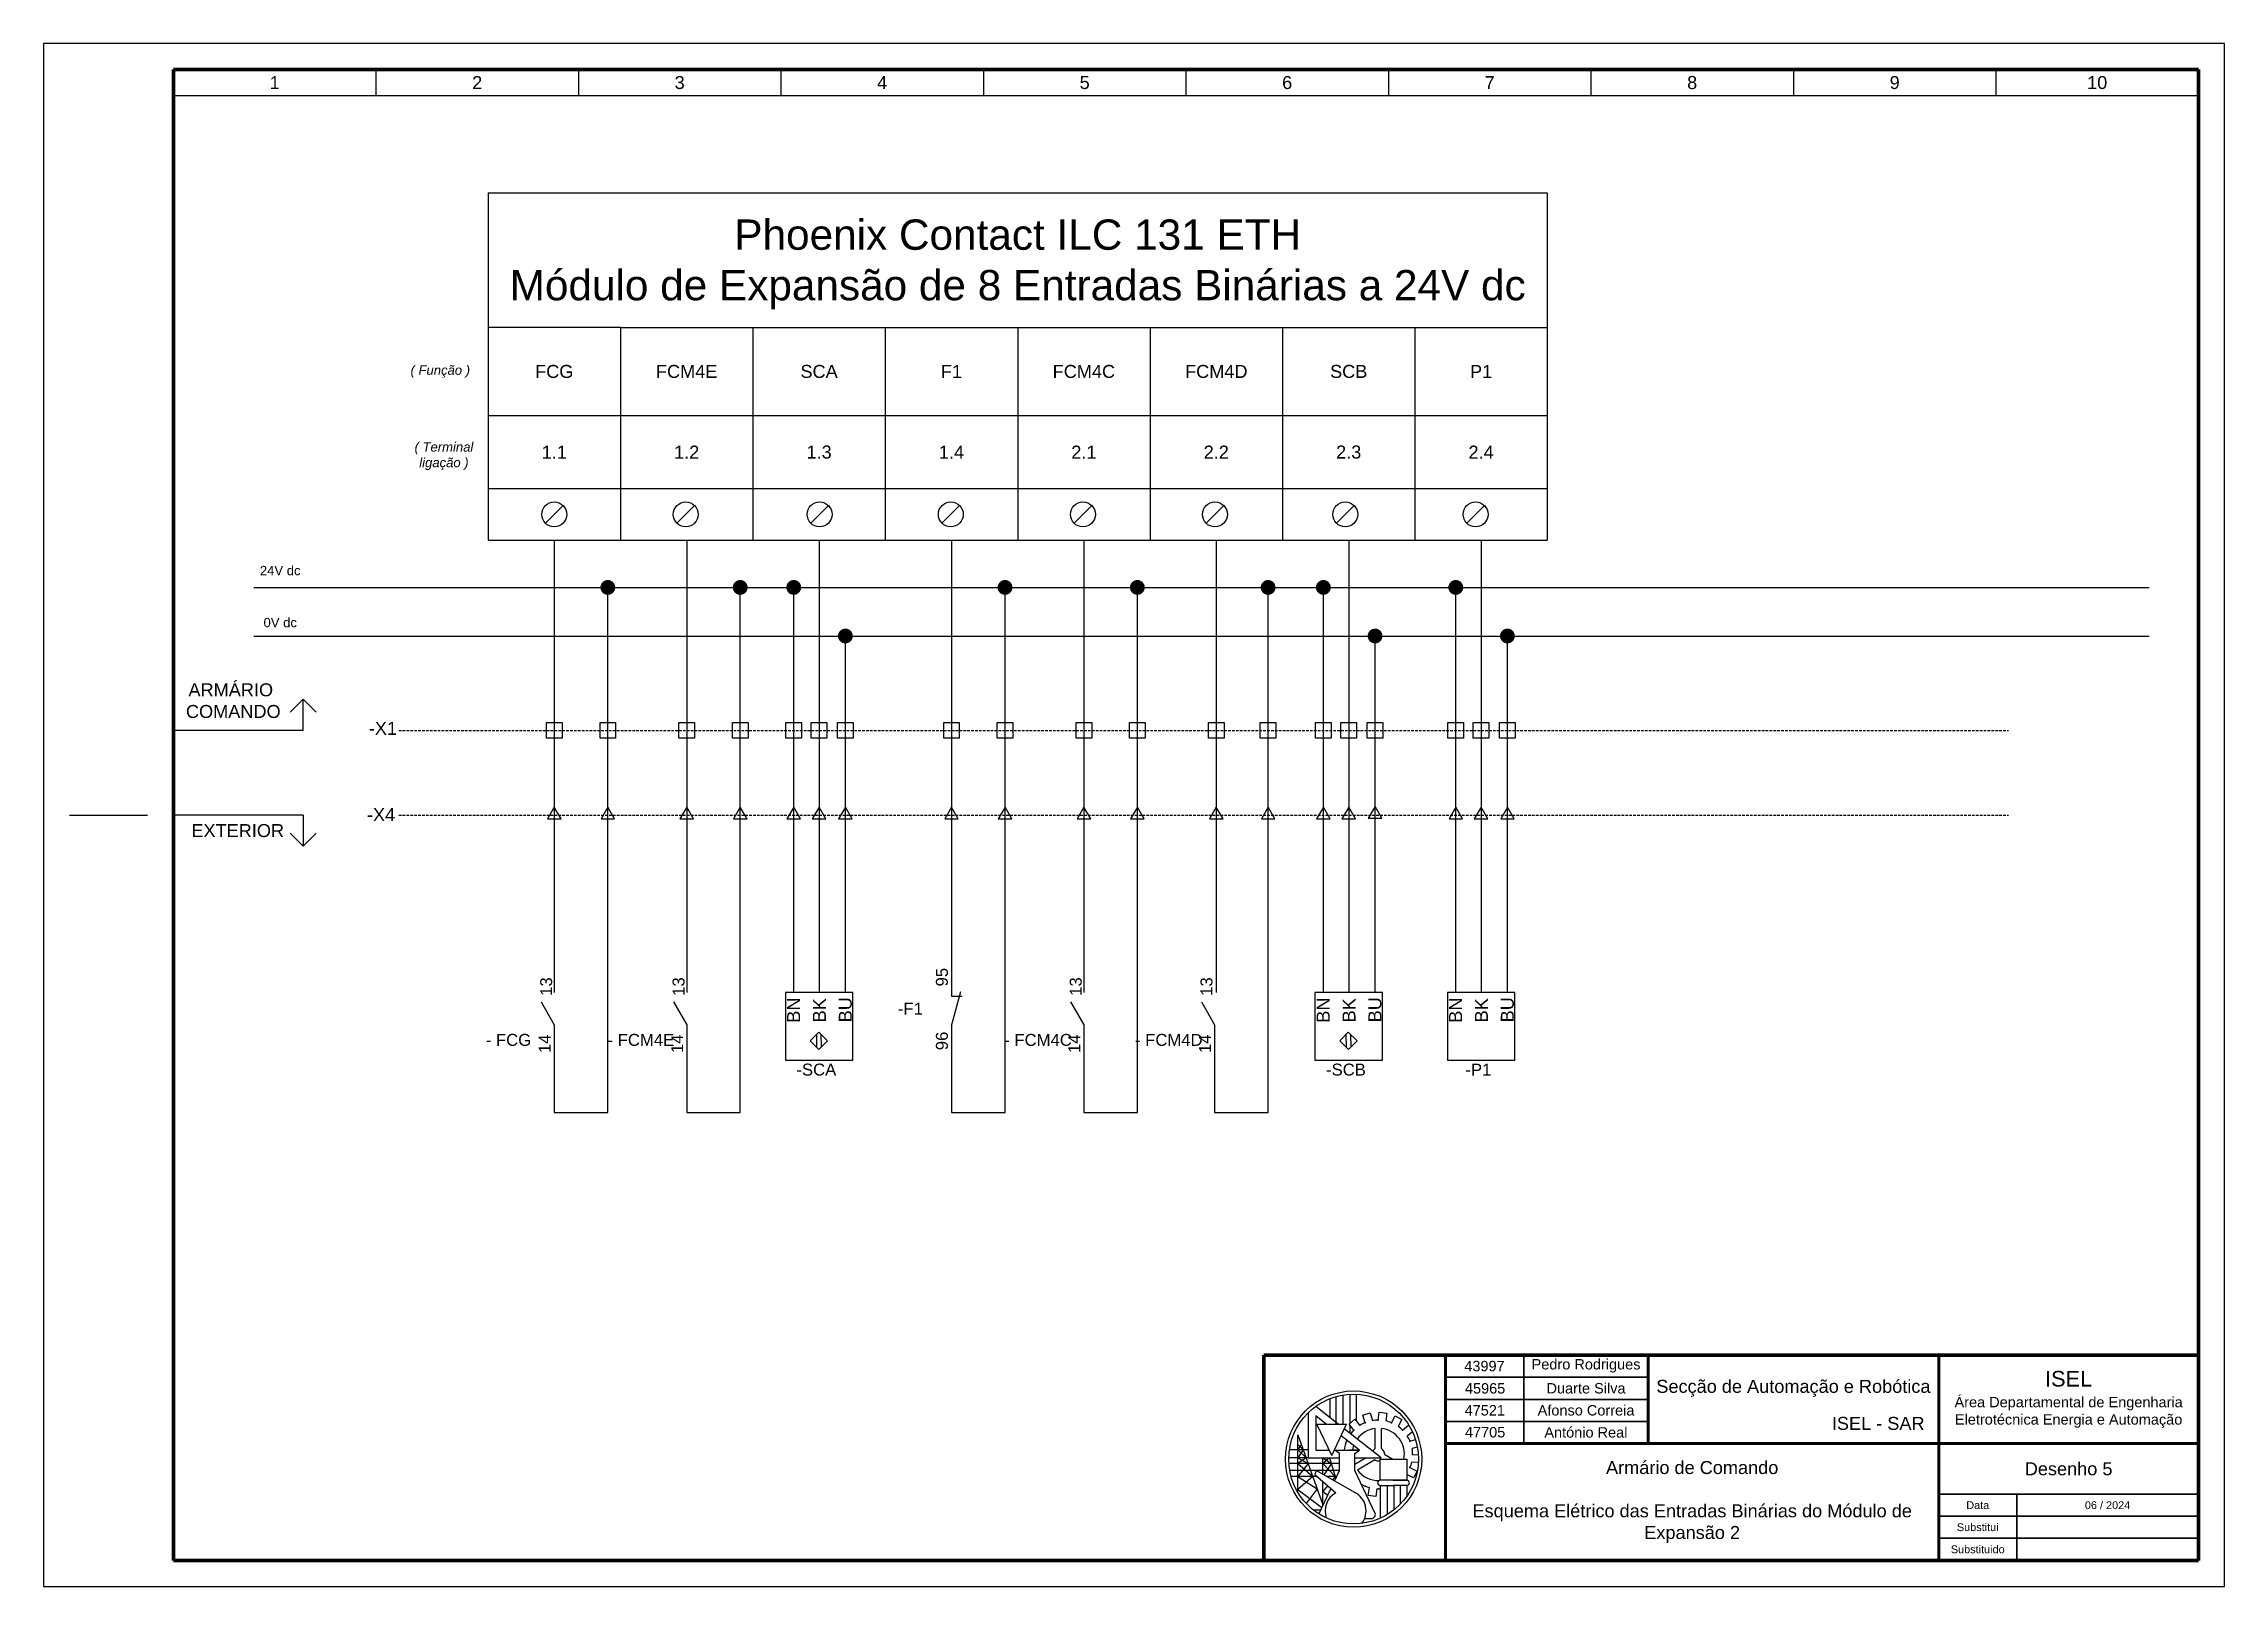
# Paper-space layout 'Desenho 5' of a CAD drawing. Header units: millimetres. Extents: x 0 to 420, y 0 to 297.
# The model-space entities are those that its viewports show. They can reach past a viewport. Long polylines and large blocks are cut down to what shows.
import ezdxf

# ---------------------------------------------------------------- set-up
doc = ezdxf.new("R2010")
doc.units = ezdxf.units.MM
doc.linetypes.add('DASHED', pattern=[0.75, 0.5, -0.25])
doc.layers.add('Bornes', color=7, linetype='DASHED')
doc.layers.add('LEGENDA', color=7, linetype='Continuous')
doc.styles.get("Standard").update_dxf_attribs({"font": 'arial.ttf'})

msp = doc.modelspace()

# ---------------------------------------------------------------- hatches: boundary and pattern name
at = {"transparency": 33554687}
h = msp.add_hatch(color=256, dxfattribs=at)
edge = h.paths.add_edge_path()
edge.add_arc((2123.66, 192.31), 1.43, 0, 360)
h = msp.add_hatch(color=256, dxfattribs=at)
edge = h.paths.add_edge_path()
edge.add_arc((2149.16, 192.31), 1.43, 0, 360)
h = msp.add_hatch(color=256, dxfattribs=at)
edge = h.paths.add_edge_path()
edge.add_arc((2159.47, 192.31), 1.43, 0, 360)
h = msp.add_hatch(color=256, dxfattribs=at)
edge = h.paths.add_edge_path()
edge.add_arc((2200.16, 192.31), 1.43, 0, 360)
h = msp.add_hatch(color=256, dxfattribs=at)
edge = h.paths.add_edge_path()
edge.add_arc((2225.65, 192.31), 1.43, 0, 360)
h = msp.add_hatch(color=256, dxfattribs=at)
edge = h.paths.add_edge_path()
edge.add_arc((2250.83, 192.31), 1.43, 0, 360)
h = msp.add_hatch(color=256, dxfattribs=at)
edge = h.paths.add_edge_path()
edge.add_arc((2261.47, 192.31), 1.43, 0, 360)
h = msp.add_hatch(color=256, dxfattribs=at)
edge = h.paths.add_edge_path()
edge.add_arc((2286.97, 192.31), 1.43, 0, 360)
h = msp.add_hatch(color=256, dxfattribs=at)
edge = h.paths.add_edge_path()
edge.add_arc((2169.42, 182.96), 1.43, 0, 360)
h = msp.add_hatch(color=256, dxfattribs=at)
edge = h.paths.add_edge_path()
edge.add_arc((2271.42, 182.96), 1.43, 0, 360)
h = msp.add_hatch(color=256, dxfattribs=at)
edge = h.paths.add_edge_path()
edge.add_arc((2296.92, 182.96), 1.43, 0, 360)

# ---------------------------------------------------------------- linework, layer by layer
for p, q in [((2040, 292), (2040, 287)), ((2040, 292), (2040, 287)), ((2079, 292), (2079, 287)), ((2118, 292), (2118, 287)), ((2157, 292), (2157, 287)), ((2196, 292), (2196, 287)), ((2235, 292), (2235, 287)), ((2274, 292), (2274, 287)), ((2313, 292), (2313, 287)), ((2352, 292), (2352, 287)), ((2391, 292), (2391, 287)), ((2040, 287), (2430, 287)), ((2100.6, 268.25), (2304.6, 268.25)), ((2100.6, 268.25), (2100.6, 201.38)), ((2304.6, 268.25), (2304.6, 225.38)), ((2126.1, 242.38), (2126.1, 225.38)), ((2151.6, 242.38), (2151.6, 225.38)), ((2177.1, 242.38), (2177.1, 225.38)), ((2202.6, 242.38), (2202.6, 225.38)), ((2228.1, 242.38), (2228.1, 225.38)), ((2253.6, 242.38), (2253.6, 225.38)), ((2279.1, 242.38), (2279.1, 225.38)), ((2100.6, 225.38), (2304.6, 225.38)), ((2126.1, 225.38), (2126.1, 211.38)), ((2151.6, 225.38), (2151.6, 211.38)), ((2177.1, 225.38), (2177.1, 211.38)), ((2202.6, 225.38), (2202.6, 211.38)), ((2228.1, 225.38), (2228.1, 211.38)), ((2253.6, 225.38), (2253.6, 211.38)), ((2279.1, 225.38), (2279.1, 211.38)), ((2304.6, 225.38), (2304.6, 211.38)), ((2100.6, 211.38), (2304.6, 211.38)), ((2111.65, 204.68), (2115.05, 208.08)), ((2136.98, 204.68), (2140.37, 208.08)), ((2162.75, 204.68), (2166.14, 208.08)), ((2188.02, 204.68), (2191.41, 208.08)), ((2213.46, 204.68), (2216.85, 208.08)), ((2238.9, 204.68), (2242.29, 208.08)), ((2264, 204.68), (2267.39, 208.08)), ((2289.1, 204.68), (2292.49, 208.08)), ((2055.51, 192.31), (2420.51, 192.31)), ((2055.51, 182.96), (2420.51, 182.96)), ((2065, 170.79), (2062.5, 168.29)), ((2065, 164.79), (2065, 170.79)), ((2065, 170.79), (2067.5, 168.29)), ((2065, 164.79), (2040, 164.79)), ((2020, 148.5), (2035, 148.5)), ((2065, 148.5), (2040, 148.5)), ((2065, 148.5), (2065, 142.5)), ((2065, 142.5), (2062.5, 145)), ((2065, 142.5), (2067.5, 145)), ((2189.85, 130.57), (2189.85, 113.62)), ((2189.85, 107.88), (2191.63, 114.54)), ((2189.85, 113.62), (2191.93, 113.62)), ((2189.85, 107.88), (2189.85, 105.09)), ((2189.85, 107.77), (2189.85, 91.25))]:
    msp.add_line(p, q, dxfattribs=at)
at = {"lineweight": -3, "transparency": 33554687}
for p, q in [((2126.1, 242.38), (2100.6, 242.38)), ((2126.1, 242.38), (2151.6, 242.38)), ((2151.6, 242.38), (2177.1, 242.38)), ((2177.1, 242.38), (2202.6, 242.38)), ((2202.6, 242.38), (2228.1, 242.38)), ((2228.1, 242.38), (2253.6, 242.38)), ((2253.6, 242.38), (2279.1, 242.38)), ((2279.1, 242.38), (2304.6, 242.38)), ((2126.1, 211.38), (2126.1, 201.38)), ((2151.6, 211.38), (2151.6, 201.38)), ((2177.1, 211.38), (2177.1, 201.38)), ((2202.6, 211.38), (2202.6, 201.38)), ((2228.1, 211.38), (2228.1, 201.38)), ((2253.6, 211.38), (2253.6, 201.38)), ((2279.1, 211.38), (2279.1, 201.38)), ((2304.6, 211.38), (2304.6, 201.38)), ((2100.6, 201.38), (2126.1, 201.38)), ((2113.35, 201.38), (2113.35, 114.33)), ((2126.1, 201.38), (2151.6, 201.38)), ((2138.85, 201.38), (2138.85, 114.33)), ((2151.6, 201.38), (2177.1, 201.38)), ((2164.35, 201.38), (2164.35, 114.33)), ((2177.1, 201.38), (2202.6, 201.38)), ((2189.85, 201.38), (2189.85, 130.57)), ((2202.6, 201.38), (2228.1, 201.38)), ((2215.35, 201.38), (2215.35, 114.33)), ((2228.1, 201.38), (2253.6, 201.38)), ((2240.85, 201.38), (2240.85, 114.33)), ((2253.6, 201.38), (2279.1, 201.38)), ((2266.35, 201.38), (2266.35, 114.33)), ((2279.1, 201.38), (2304.6, 201.38)), ((2291.85, 201.38), (2291.85, 114.33)), ((2123.66, 91.25), (2123.66, 192.31)), ((2149.16, 91.25), (2149.16, 192.31)), ((2200.16, 91.25), (2200.16, 192.31)), ((2225.65, 91.25), (2225.65, 192.31)), ((2250.83, 91.25), (2250.83, 192.31)), ((2113.35, 91.25), (2123.66, 91.25)), ((2113.35, 91.25), (2123.66, 91.25)), ((2138.85, 91.25), (2149.16, 91.25)), ((2189.85, 91.25), (2200.16, 91.25)), ((2215.34, 91.25), (2225.65, 91.25)), ((2240.52, 91.25), (2250.83, 91.25))]:
    msp.add_line(p, q, dxfattribs=at)
at = {"linetype": 'DASHED', "lineweight": -3, "transparency": 33554687}
for p, q in [((2083.4, 164.79), (2393.4, 164.79)), ((2083.4, 148.5), (2393.4, 148.5))]:
    msp.add_line(p, q, dxfattribs=at)
at = {"lineweight": 120, "transparency": 33554687}
msp.add_line((2250, 44.5), (2250, 5), dxfattribs=at)
at = {"lineweight": 25, "transparency": 33554687}
for p, q in [((2264.32, 31.25), (2260, 34.64)), ((2262.78, 32.46), (2262.78, 36.14)), ((2263.95, 31.25), (2263.95, 36.53)), ((2265.3, 31.25), (2265.3, 36.82)), ((2266.64, 31.44), (2266.64, 36.97)), ((2267.86, 31.8), (2267.86, 36.97)), ((2258.57, 33.44), (2258.57, 24.75)), ((2261.99, 31.25), (2260.01, 32.8)), ((2260.01, 32.8), (2260.01, 26.19)), ((2260.2, 31.25), (2265.95, 31.25)), ((2263.07, 25.2), (2260.2, 31.25)), ((2263.07, 25.2), (2265.95, 31.25)), ((2272.59, 24.75), (2265.5, 30.32)), ((2266.41, 31.25), (2267.55, 32.18)), ((2267.37, 30.07), (2266.41, 31.25)), ((2266.64, 29.42), (2266.64, 30.96)), ((2267.55, 32.18), (2268.51, 31)), ((2269.08, 32.96), (2270.49, 33.38)), ((2269.52, 31.51), (2269.08, 32.96)), ((2270.49, 33.38), (2270.93, 31.93)), ((2271.45, 26.51), (2271.45, 30.39)), ((2272.05, 32.01), (2272.21, 33.52)), ((2272.21, 33.52), (2273.67, 33.36)), ((2272.65, 26.51), (2272.65, 30.39)), ((2273.67, 33.36), (2273.51, 31.85)), ((2274.58, 31.51), (2275.3, 32.84)), ((2275.3, 32.84), (2276.59, 32.14)), ((2276.59, 32.14), (2275.87, 30.8)), ((2276.72, 30.07), (2277.88, 31.05)), ((2278.62, 29.75), (2277.64, 28.93)), ((2277.88, 31.05), (2278.01, 30.9)), ((2258.57, 26.26), (2254.93, 26.26)), ((2256.57, 29.15), (2261.36, 15.7)), ((2256.57, 18.1), (2256.57, 29.15)), ((2257.21, 27.34), (2256.57, 26.26)), ((2256.57, 27.31), (2257.6, 26.26)), ((2257.6, 26.26), (2256.57, 24.75)), ((2256.57, 26.26), (2258.14, 24.75)), ((2260.01, 26.19), (2262.6, 26.19)), ((2263.54, 26.19), (2263.95, 26.19)), ((2264.6, 25.59), (2263.68, 26.19)), ((2263.95, 26.19), (2268.43, 26.19)), ((2263.95, 26.19), (2266.03, 26.19)), ((2264.6, 22.28), (2264.6, 25.59)), ((2268.43, 26.19), (2264.87, 28.98)), ((2268.43, 26.19), (2266.43, 26.19)), ((2267.5, 25.59), (2268.43, 26.19)), ((2267.5, 22.28), (2267.5, 25.59)), ((2273.31, 25.36), (2274.84, 24.48)), ((2278.15, 27.93), (2279.2, 28.25)), ((2279.56, 26.82), (2278.56, 26.52)), ((2278.66, 25.4), (2279.75, 25.3)), ((2258.57, 24.75), (2254.81, 24.75)), ((2264.6, 23.63), (2254.83, 23.63)), ((2264.6, 22.31), (2255, 22.31)), ((2260.25, 21.15), (2255.26, 21.15)), ((2256.57, 24.75), (2258.53, 23.63)), ((2258.14, 24.75), (2256.57, 23.63)), ((2258.53, 23.63), (2256.57, 21.15)), ((2256.57, 23.63), (2259.42, 21.15)), ((2256.57, 21.15), (2260.25, 18.8)), ((2259.42, 21.15), (2256.57, 18.62)), ((2258.57, 24.75), (2264.6, 24.75)), ((2260.11, 22.31), (2259.8, 21.54)), ((2259.8, 21.54), (2263.85, 17.99)), ((2267.95, 17.81), (2260.11, 22.31)), ((2261.36, 21.59), (2261.36, 24.75)), ((2261.36, 24.75), (2263.01, 23.63)), ((2262.67, 24.75), (2261.36, 23.63)), ((2261.36, 23.63), (2263.75, 21.15)), ((2263.01, 23.63), (2261.57, 21.47)), ((2263.75, 21.15), (2262.13, 21.15)), ((2262.67, 24.75), (2263.87, 20.75)), ((2263.75, 21.15), (2263.22, 20.52)), ((2263.64, 20.28), (2264.6, 22.28)), ((2267.5, 24.75), (2272.59, 24.75)), ((2269.73, 24.75), (2267.5, 23.46)), ((2271.45, 14.04), (2267.5, 22.28)), ((2271.38, 24.33), (2268.02, 22.39)), ((2272.44, 20.44), (2272.44, 24.48)), ((2272.44, 24.48), (2277.52, 24.48)), ((2277.52, 24.48), (2277.52, 20.44)), ((2278.85, 20.88), (2277.52, 21.55)), ((2278.15, 22.87), (2279.51, 22.19)), ((2279.76, 23.82), (2278.49, 23.94)), ((2279.51, 22.19), (2278.85, 20.88)), ((2256.57, 18.62), (2261.19, 15.16)), ((2260.25, 18.8), (2258.16, 15.98)), ((2260.65, 14.04), (2262.93, 18.79)), ((2261.36, 15.51), (2261.36, 20.18)), ((2262.27, 19.38), (2261.36, 18.29)), ((2261.36, 18.29), (2262.34, 17.56)), ((2270.1, 17.51), (2270.33, 19.01)), ((2271.55, 17.29), (2270.1, 17.51)), ((2271.78, 18.8), (2271.55, 17.29)), ((2277.52, 20.44), (2272.44, 20.44)), ((2275.3, 20.44), (2272.44, 20.44)), ((2272.44, 19.41), (2272.44, 13.12)), ((2272.44, 19.41), (2275.3, 19.41)), ((2273.74, 19.41), (2273.74, 13.81)), ((2274.91, 20.44), (2277.52, 20.44)), ((2277.52, 19.41), (2274.91, 19.41)), ((2275.07, 19.41), (2275.07, 14.73)), ((2276.26, 19.41), (2276.26, 15.81)), ((2277.52, 19.41), (2277.52, 17.33)), ((2260.96, 14.67), (2259.59, 14.67)), ((2269.42, 13.05), (2270.72, 13.05))]:
    msp.add_line(p, q, dxfattribs=at)
at = {"lineweight": 30, "transparency": 33554687}
msp.add_line((2395, 17.75), (2395, 5), dxfattribs=at)
at = {"transparency": 33554687}
for points in [[(2015, 0), (2435, 0), (2435, 297), (2015, 297)], [(2114.85, 163.29), (2111.85, 163.29), (2111.85, 166.29), (2114.85, 166.29)], [(2125.16, 163.29), (2122.16, 163.29), (2122.16, 166.29), (2125.16, 166.29)], [(2140.35, 163.29), (2137.35, 163.29), (2137.35, 166.29), (2140.35, 166.29)], [(2150.66, 163.29), (2147.66, 163.29), (2147.66, 166.29), (2150.66, 166.29)], [(2160.97, 163.29), (2157.97, 163.29), (2157.97, 166.29), (2160.97, 166.29)], [(2165.85, 163.29), (2162.85, 163.29), (2162.85, 166.29), (2165.85, 166.29)], [(2170.92, 163.29), (2167.92, 163.29), (2167.92, 166.29), (2170.92, 166.29)], [(2191.35, 163.29), (2188.35, 163.29), (2188.35, 166.29), (2191.35, 166.29)], [(2201.66, 163.29), (2198.66, 163.29), (2198.66, 166.29), (2201.66, 166.29)], [(2216.85, 163.29), (2213.85, 163.29), (2213.85, 166.29), (2216.85, 166.29)], [(2227.15, 163.29), (2224.15, 163.29), (2224.15, 166.29), (2227.15, 166.29)], [(2242.35, 163.29), (2239.35, 163.29), (2239.35, 166.29), (2242.35, 166.29)], [(2252.33, 163.29), (2249.33, 163.29), (2249.33, 166.29), (2252.33, 166.29)], [(2262.97, 163.29), (2259.97, 163.29), (2259.97, 166.29), (2262.97, 166.29)], [(2267.85, 163.29), (2264.85, 163.29), (2264.85, 166.29), (2267.85, 166.29)], [(2272.92, 163.29), (2269.92, 163.29), (2269.92, 166.29), (2272.92, 166.29)], [(2288.47, 163.29), (2285.47, 163.29), (2285.47, 166.29), (2288.47, 166.29)], [(2293.35, 163.29), (2290.35, 163.29), (2290.35, 166.29), (2293.35, 166.29)], [(2298.42, 163.29), (2295.42, 163.29), (2295.42, 166.29), (2298.42, 166.29)], [(2157.85, 101.33), (2170.85, 101.33), (2170.85, 114.33), (2157.85, 114.33)], [(2259.85, 101.33), (2272.85, 101.33), (2272.85, 114.33), (2259.85, 114.33)], [(2285.35, 101.33), (2298.35, 101.33), (2298.35, 114.33), (2285.35, 114.33)], [(2164.32, 103.34), (2165.98, 105.05), (2164.27, 106.72), (2162.61, 105.01)], [(2266.32, 103.34), (2267.98, 105.05), (2266.27, 106.72), (2264.61, 105.01)]]:
    msp.add_lwpolyline(points, close=True, dxfattribs=at)
for points in [[(2110.8, 112.53), (2113.35, 108.12), (2113.35, 91.25)], [(2136.3, 112.53), (2138.85, 108.12), (2138.85, 91.25)], [(2212.79, 112.53), (2215.34, 108.12), (2215.34, 91.25)], [(2237.97, 112.53), (2240.52, 108.12), (2240.52, 91.25)]]:
    msp.add_lwpolyline(points, dxfattribs=at)
for centre in [(2113.35, 206.38), (2138.67, 206.38), (2164.45, 206.38), (2189.72, 206.38), (2215.16, 206.38), (2240.59, 206.38), (2265.69, 206.38), (2290.79, 206.38)]:
    msp.add_circle(centre, 2.4, dxfattribs=at)
at = {"lineweight": 25, "transparency": 33554687}
for radius in [13.12, 12.49]:
    msp.add_circle((2267.29, 24.5), radius, dxfattribs=at)
for centre, radius, start, end in [((2272.05, 25.4), 6.61, 135, 143.3785), ((2272.05, 25.4), 5.03, 96.8237, 143.858), ((2272.05, 25.4), 6.61, 112.5, 122.2448), ((2272.05, 25.4), 6.61, 90, 99.7454), ((2272.05, 25.4), 5.03, 349.4456, 83.1763), ((2272.05, 25.4), 6.61, 67.5, 77.2458), ((2272.05, 25.4), 6.61, 45, 54.7457), ((2272.05, 25.4), 6.61, 155.9991, 173.1361), ((2272.05, 25.4), 5.03, 160.5913, 170.9616), ((2272.05, 25.4), 1.26, 118.2526, 149.8624), ((2272.05, 25.4), 1.26, 358.2526, 61.7474), ((2272.05, 25.4), 6.61, 22.5, 32.2416), ((2272.05, 25.4), 6.61, 0, 9.7446), ((2272.05, 25.4), 5.03, 216.8237, 271.5984), ((2272.05, 25.4), 1.26, 238.2526, 288.2165), ((2272.05, 25.4), 6.61, 337.5, 347.2434), ((2265.75, 14.53), 3.95, 118.829, 200.1376), ((2265.75, 14.53), 3.95, 322.3555, 64.0548), ((2272.05, 25.4), 6.61, 240.0878, 254.9243), ((2272.05, 25.4), 6.61, 267.6784, 273.4222), ((2272.44, 19.93), 0.515, 90, 270), ((2277.52, 19.93), 0.515, 270, 90), ((2261.38, 13.82), 0.765, 163.3429, 170.9608), ((2270.72, 13.82), 0.765, 270, 16.6571)]:
    msp.add_arc(centre, radius, start, end, dxfattribs=at)
for p in [(2267.37, 30.07), (2269.52, 31.51), (2272.05, 32.01), (2274.58, 31.51), (2276.72, 30.07), (2265.94, 27.93), (2278.15, 27.93), (2278.66, 25.4), (2278.15, 22.87), (2269.52, 19.29), (2272.05, 18.79)]:
    msp.add_point(p, dxfattribs=at)
at = {"layer": 'Bornes', "linetype": 'Continuous', "transparency": 33554687}
for p, q in [((2159.47, 114.33), (2159.47, 192.31)), ((2261.47, 114.33), (2261.47, 192.31)), ((2286.97, 114.33), (2286.97, 192.31)), ((2169.42, 114.33), (2169.42, 182.96)), ((2271.42, 114.33), (2271.42, 182.96)), ((2296.92, 114.33), (2296.92, 182.96)), ((2163.82, 106.25), (2163.88, 103.77)), ((2164.71, 106.29), (2164.78, 103.8)), ((2265.82, 106.25), (2265.88, 103.77)), ((2266.71, 106.29), (2266.78, 103.8))]:
    msp.add_line(p, q, dxfattribs=at)
for points in [[(2113.35, 150.01), (2112.04, 147.74), (2114.66, 147.74)], [(2123.66, 150.01), (2122.36, 147.74), (2124.97, 147.74)], [(2138.85, 150.01), (2137.54, 147.74), (2140.16, 147.74)], [(2149.16, 150.01), (2147.86, 147.74), (2150.47, 147.74)], [(2159.47, 150.01), (2158.17, 147.74), (2160.78, 147.74)], [(2164.35, 150.01), (2163.04, 147.74), (2165.66, 147.74)], [(2169.42, 150.01), (2168.12, 147.74), (2170.73, 147.74)], [(2189.85, 150.01), (2188.54, 147.74), (2191.16, 147.74)], [(2200.16, 150.01), (2198.86, 147.74), (2201.47, 147.74)], [(2215.35, 150.01), (2214.04, 147.74), (2216.66, 147.74)], [(2225.65, 150.01), (2224.34, 147.74), (2226.96, 147.74)], [(2240.85, 150.01), (2239.54, 147.74), (2242.16, 147.74)], [(2250.83, 150.01), (2249.53, 147.74), (2252.14, 147.74)], [(2261.47, 150.01), (2260.17, 147.74), (2262.78, 147.74)], [(2266.35, 150.01), (2265.04, 147.74), (2267.66, 147.74)], [(2271.42, 150.15), (2270.12, 147.89), (2272.73, 147.89)], [(2286.97, 150.01), (2285.67, 147.74), (2288.28, 147.74)], [(2291.85, 150.01), (2290.54, 147.74), (2293.16, 147.74)], [(2296.92, 150.01), (2295.62, 147.74), (2298.23, 147.74)]]:
    msp.add_lwpolyline(points, close=True, dxfattribs=at)
at = {"layer": 'LEGENDA', "lineweight": 120, "transparency": 33554687}
for p, q in [((2430, 292), (2040, 292)), ((2040, 5), (2040, 292)), ((2430, 5), (2430, 292)), ((2430, 44.5), (2250, 44.5)), ((2430, 5), (2040, 5))]:
    msp.add_line(p, q, dxfattribs=at)
at = {"layer": 'LEGENDA', "lineweight": 60, "transparency": 33554687}
for p, q in [((2285, 44.5), (2285, 5)), ((2324, 44.5), (2324, 27.5)), ((2380, 44.5), (2380, 27.5)), ((2285, 27.5), (2430, 27.5)), ((2380, 27.5), (2380, 5))]:
    msp.add_line(p, q, dxfattribs=at)
at = {"layer": 'LEGENDA', "lineweight": 30, "transparency": 33554687}
for p, q in [((2300.06, 44.5), (2300.06, 27.5)), ((2324.06, 40.25), (2285.06, 40.25)), ((2324.06, 36), (2285.06, 36)), ((2324.06, 31.75), (2285.06, 31.75)), ((2380, 17.75), (2430, 17.75)), ((2380, 13.5), (2430, 13.5)), ((2380, 9.25), (2430, 9.25))]:
    msp.add_line(p, q, dxfattribs=at)

# ---------------------------------------------------------------- texts
at = {"transparency": 33554687}
for s, width, heights, insert, char_height, attachment_point in [('1', 39, [3.74], (2059.5, 289.49), 2.5, 5), ('2', 39, [3.74], (2098.5, 289.49), 2.5, 5), ('3', 39, [3.74], (2137.5, 289.49), 2.5, 5), ('4', 39, [3.74], (2176.5, 289.49), 2.5, 5), ('5', 39, [3.74], (2215.5, 289.49), 2.5, 5), ('6', 39, [3.74], (2254.5, 289.49), 2.5, 5), ('7', 39, [3.74], (2293.5, 289.49), 2.5, 5), ('8', 39, [3.74], (2332.5, 289.49), 2.5, 5), ('9', 39, [3.74], (2371.5, 289.49), 2.5, 5), ('10', 39, [3.74], (2410.5, 289.49), 2.5, 5), ('\\pxqc;{\\fArial|b0|i1|c0|p34; ( Função )}', 17, [0], (2091.05, 233.88), 1.8, 5), ('FCG', 25.5, [0], (2113.35, 233.88), 2.5, 5), ('FCM4E', 12.75, [0], (2138.85, 233.88), 2.5, 5), ('SCA', 25.5, [0], (2164.35, 233.88), 2.5, 5), ('F1', 25.5, [0], (2189.85, 233.88), 2.5, 5), ('FCM4C', 25.5, [0], (2215.35, 233.88), 2.5, 5), ('FCM4D', 25.5, [0], (2240.85, 233.88), 2.5, 5), ('SCB', 25.5, [0], (2266.35, 233.88), 2.5, 5), ('P1', 25.5, [0], (2291.85, 233.88), 2.5, 5), ('\\pxqc;{\\fArial|b0|i1|c0|p34;( Terminal\\Pligação )}', 17, [0], (2092.1, 217.58), 1.8, 5), ('1.1', 25.5, [0], (2113.35, 218.36), 2.5, 5), ('1.2', 25.5, [0], (2138.85, 218.36), 2.5, 5), ('1.3', 25.5, [0], (2164.35, 218.36), 2.5, 5), ('1.4', 25.5, [0], (2189.85, 218.36), 2.5, 5), ('2.1', 25.5, [0], (2215.35, 218.36), 2.5, 5), ('2.2', 25.5, [0], (2240.85, 218.36), 2.5, 5), ('2.3', 25.5, [0], (2266.35, 218.36), 2.5, 5), ('2.4', 25.5, [2.55], (2291.85, 218.36), 2.5, 5), ('\\pxqc;24V dc', 17, [0], (2060.57, 195.54), 1.8, 5), ('\\pxqc;0V dc', 17, [0], (2060.57, 185.54), 1.8, 5), ('\\pxqc;ARMÁRIO  COMANDO', 23.182, [0], (2051.53, 173.85), 2.5, 2), ('EXTERIOR', 17, [12.14], (2052.38, 146.75), 2.5, 2), ('\\pxi-3,l3,qc,t3;-F1', 17, [0], (2181.94, 111.21), 2.3, 5), ('- FCG', 20.9498, [1.75], (2104.53, 105.19), 2.3, 5), ('- FCM4E', 20.9498, [1.75], (2130.03, 105.19), 2.3, 5), ('- FCM4C', 20.9498, [1.75], (2206.52, 105.19), 2.3, 5), ('- FCM4D', 20.9498, [1.75], (2231.7, 105.19), 2.3, 5), ('\\pxi-3,l3,qc,t3;-SCA', 17, [0], (2163.82, 99.47), 2.3, 5), ('\\pxi-3,l3,qc,t3;-SCB', 17, [0], (2265.82, 99.47), 2.3, 5), ('\\pxi-3,l3,qc,t3;-P1', 17, [0], (2291.32, 99.47), 2.3, 5), ('43997', 15, [0], (2292.5, 42.4), 2, 5), ('Pedro Rodrigues', 24, [0], (2312.06, 42.46), 2, 5), ('45965', 15, [0], (2292.62, 38.11), 2, 5), ('Duarte Silva', 24, [0], (2312.06, 38.12), 2, 5), ('47521', 15, [0], (2292.56, 33.88), 2, 5), ('Afonso Correia', 24, [0], (2312.06, 33.88), 2, 5), ('47705', 15, [0], (2292.62, 29.66), 2, 5), ('António Real', 24, [0], (2312.03, 29.63), 2, 5), ('Armário de Comando\\P\\PEsquema Elétrico das Entradas Binárias do Módulo de Expansão 2', 95, [0], (2332.5, 16.25), 2.5, 5), ('\\pxqc;Data', 15, [0], (2387.5, 15.62), 1.5, 5), ('\\pxqc;06 / 2024', 35, [0], (2412.5, 15.62), 1.5, 5), ('\\pxqc;Substitui', 15, [0], (2387.5, 11.38), 1.5, 5), ('\\pxqc;Substituido', 15, [0], (2387.5, 7.12), 1.5, 5)]:
    msp.add_mtext_dynamic_manual_height_columns(s, width=width, gutter_width=12.5, heights=heights, dxfattribs=dict(at, insert=insert, char_height=char_height, attachment_point=attachment_point))
at = {"lineweight": -3, "transparency": 33554687}
for s, width, insert, char_height, attachment_point in [('\\pxqc;Phoenix Contact ILC 131 ETH\\P\\pq*;Módulo de Expansão de 8 Entradas Binárias a 24V dc', 204, (2202.6, 254.49), 5.8333, 5), ('-X1', 3.4268, (2077.63, 166.43), 2.5, 1), ('-X4', 3.4268, (2077.27, 149.82), 2.5, 1), ('Desenho 5', 50, (2405, 22.62), 2.5, 5)]:
    msp.add_mtext_dynamic_manual_height_columns(s, width=width, gutter_width=12.5, heights=[0], dxfattribs=dict(at, insert=insert, char_height=char_height, attachment_point=attachment_point))
at = {"transparency": 33554687, "attachment_point": 5, "rotation": 90}
for s, insert, char_height in [('\\pxqc;95', (2188.02, 117.28), 2.3), ('\\pxqc;13', (2111.8, 115.47), 2.3), ('\\pxqc;13', (2137.3, 115.47), 2.3), ('\\pxqc;13', (2213.79, 115.47), 2.3), ('\\pxqc;13', (2238.97, 115.47), 2.3), ('BN', (2159.43, 110.94), 2.5), ('\\pxi-3,l4,t4;BK', (2164.41, 109.66), 2.5), ('BU', (2169.41, 111.01), 2.5), ('BN', (2261.43, 110.94), 2.5), ('\\pxi-3,l4,t4;BK', (2266.41, 109.66), 2.5), ('BU', (2271.41, 111.01), 2.5), ('BN', (2286.93, 110.94), 2.5), ('\\pxi-3,l4,t4;BK', (2291.91, 109.66), 2.5), ('BU', (2296.91, 111.01), 2.5), ('\\pxqc;14', (2111.52, 104.45), 2.3), ('\\pxqc;14', (2137.02, 104.45), 2.3), ('\\pxqc;96', (2188.02, 105), 2.3), ('\\pxqc;14', (2213.5, 104.45), 2.3), ('\\pxqc;14', (2238.69, 104.45), 2.3)]:
    msp.add_mtext_dynamic_manual_height_columns(s, width=17, gutter_width=12.5, heights=[0], dxfattribs=dict(at, insert=insert, char_height=char_height))
at = {"layer": 'Bornes', "transparency": 33554687, "char_height": 2.5}
for s, width, insert, attachment_point in [('\\pxqc;Secção de Automação e Robótica', 56, (2352, 38.12), 5), ('\\pxqc;{\\H1.2x;ISEL\\P\\H0.66667x;Área Departamental de Engenharia Eletrotécnica Energia e Automação}', 50, (2405, 36), 5), ('\\pxqr;ISEL - SAR', 56, (2377.26, 30.09), 9)]:
    msp.add_mtext_dynamic_manual_height_columns(s, width=width, gutter_width=12.5, heights=[0], dxfattribs=dict(at, insert=insert, attachment_point=attachment_point))

psp = doc.layouts.new('Desenho 5')

# ---------------------------------------------------------------- viewports
at = {"layer": '0', "lineweight": -3, "transparency": 33554687}
psp.add_viewport(center=(210, 148.5), size=(420, 297), view_center_point=(2225, 148.5), view_height=297, dxfattribs=at)

doc.saveas('drawing.dxf')
